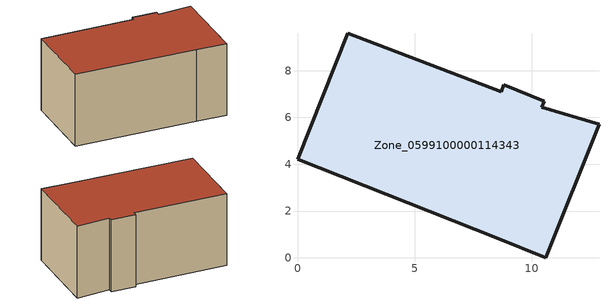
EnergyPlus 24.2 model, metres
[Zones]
Zone_0599100000114343
 floor ground (C_G): 8.7,7.11 8.82,7.39 10.54,6.7 10.44,6.43 12.88,5.71 10.6,0 8.49,0.85 0,4.21 2.16,9.6 z0
 wall outside (C_F): 8.82,7.39 8.7,7.11 2.16,9.6 0,4.21 8.49,0.85 10.6,0 12.88,5.71 10.44,6.43 10.54,6.7 8.82,7.39 z0:5.57
 roof outside (C_R): 10.44,6.43 10.54,6.7 8.82,7.39 8.7,7.11 2.16,9.6 0,4.21 8.49,0.85 10.6,0 12.88,5.71 z5.57
[BUILDING]
Pand.0599100000114343: North Axis=0; Terrain=City; Loads Convergence Tolerance Value=0.04; Temperature Convergence Tolerance Value=0.4; Solar Distribution=FullExterior; Maximum Number of Warmup Days=25; Minimum Number of Warmup Days=1
[Site:Location]
Rotterdam.The.Hague.AP_ZH_NLD Design_Conditions: Latitude=51.96; Longitude=4.45; Time Zone=1; Elevation=-4.5
[SITE:GROUNDTEMPERATURE:BUILDINGSURFACE]
18, 18, 18, 18, 18, 18, 18, 18, 18, 18, 18, 18
[MATERIAL] Thermal Absorptance=0.9; Solar Absorptance=0.7; Visible Absorptance=0.7
Name | Roughness | Thickness | Conductivity | Density | Specific Heat
G.TI.1975-1991 | MediumSmooth | 0.15 | 0.288461 | 540 | 1210
F.TI.1975-1991 | Rough | 0.3 | 0.230769 | 1920 | 840
R.TI.1975-1991 | MediumRough | 0.2 | 0.153846 | 1500 | 1000
[CONSTRUCTION]
C_G: G.TI.1975-1991
C_F: F.TI.1975-1991
C_R: R.TI.1975-1991
[ZONE]
Zone_0599100000114343: Type=1; Multiplier=1; Ceiling Height=Autocalculate; Volume=Autocalculate; Floor Area=autocalculate; Part of Total Floor Area=Yes
[ZONEINFILTRATION:DESIGNFLOWRATE]
Infil_Zone_0599100000114343: Zone or ZoneList or Space or SpaceList=Zone_0599100000114343; Schedule=AlwaysOn; Design Flow Rate Calculation Method=Flow/Area; Flow Rate per Floor Area=0.003; Constant Term Coefficient=1; Temperature Term Coefficient=0; Velocity Term Coefficient=0; Velocity Squared Term Coefficient=0
[HVACTEMPLATE:ZONE:IDEALLOADSAIRSYSTEM]
Zone_0599100000114343: Maximum Heating Supply Air Temperature=50; Minimum Cooling Supply Air Temperature=13; Maximum Heating Supply Air Humidity Ratio=0.0156; Minimum Cooling Supply Air Humidity Ratio=0.0077; Heating Limit=NoLimit; Cooling Limit=NoLimit; Dehumidification Control Type=ConstantSensibleHeatRatio; Cooling Sensible Heat Ratio=0.7; Dehumidification Setpoint=60; Humidification Control Type=None; Humidification Setpoint=30; Outdoor Air Method=None; Outdoor Air Flow Rate per Person=0.00944; Outdoor Air Flow Rate per Zone Floor Area=0; Outdoor Air Flow Rate per Zone=0; Demand Controlled Ventilation Type=None; Outdoor Air Economizer Type=NoEconomizer; Heat Recovery Type=None; Sensible Heat Recovery Effectiveness=0.7; Latent Heat Recovery Effectiveness=0.65
[ZONECONTROL:THERMOSTAT]
ThermostatControl_Zone_0599100000114343: Zone or ZoneList=Zone_0599100000114343; Control Type Schedule=DualSetpointControlType; Control 1=Thermostat_Zone_0599100000114343; Temperature Difference Between Cutout And Setpoint=0
[THERMOSTATSETPOINT:DUALSETPOINT]
Thermostat_Zone_0599100000114343: Heating Setpoint Temperature Schedule=HeatingSetpoint_Zone_0599100000114343; Cooling Setpoint Temperature Schedule=CoolingSetpoint_Zone_0599100000114343
[SCHEDULE:COMPACT]
HeatingSetpoint_Zone_0599100000114343: Through: 12/31, For: AllDays, Until: 24:00, 21
CoolingSetpoint_Zone_0599100000114343: Through: 12/31, For: AllDays, Until: 24:00, 24
DualSetpointControlType: Through: 12/31, For: AllDays, Until: 24:00, 4
AlwaysOn: Through: 12/31, For: AllDays, Until: 24:00, 1
